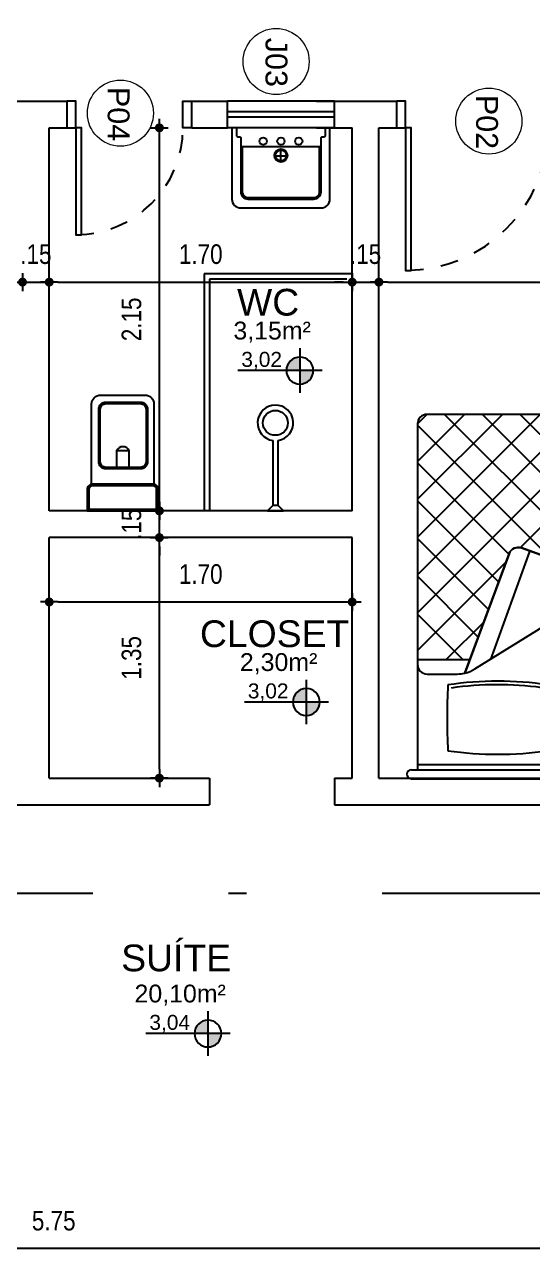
# Model space of a CAD drawing. Header units: millimetres. Extents: x 3212 to 6878, y 1640 to 3386.
# Drawn here: x 3249.39 to 3252.24, y 1658.43 to 1665.35 of the extents above; entities that cross this region are included whole.
import ezdxf
from ezdxf.enums import TextEntityAlignment as Align

# ---------------------------------------------------------------- set-up
doc = ezdxf.new("R2010")
doc.units = ezdxf.units.MM
doc.header["$LTSCALE"] = 0.8
doc.linetypes.add('DASHDOT2', pattern=[12.7, 6.35, -3.175, 0, -3.175])
doc.linetypes.add('HIDDEN2', pattern=[0.1875, 0.125, -0.0625])
for name, color, linetype in [('A-PEN-B', 5, 'Continuous'), ('A-PEN-R', 1, 'Continuous'), ('A-PEN-W', 7, 'Continuous'), ('A-PEN-Y', 2, 'Continuous'), ('BANHO_COZINHA', 7, 'Continuous'), ('COTA', 2, 'Continuous'), ('E-Pen-B', 5, 'Continuous'), ('JANELAS_EXTERNO', 1, 'Continuous'), ('JANELAS_INTERNO', 2, 'Continuous'), ('MOVEIS', 7, 'Continuous'), ('NIVEIS', 1, 'Continuous'), ('PORTAS', 2, 'Continuous'), ('PROJEÇÃO', 1, 'HIDDEN2')]:
    doc.layers.add(name, color=color, linetype=linetype)
doc.layers.add('BLOCOS', color=4, linetype='Continuous', lineweight=9)
doc.layers.add('COTAS', color=53, linetype='Continuous', lineweight=9)
doc.styles.add('CARIMBO_DADOS', font='arial.ttf', dxfattribs={"height": 0.1})
doc.styles.add('F2', font='ARIALN.TTF')
doc.styles.add('REGUA80', font='arial.ttf', dxfattribs={"height": 1})
doc.styles.add('T20', font='PORT2', dxfattribs={"height": 0.2})
doc.styles.add('TEXT', font='arial.ttf')
doc.dimstyles.new('ARQUITETURA', dxfattribs={"dimtxt": 0.11, "dimasz": 0.05, "dimexe": 0.1, "dimexo": 0, "dimgap": 0.1, "dimtad": 1, "dimzin": 5, "dimdsep": 46, "dimtxsty": 'F2', "dimblk": 'COTA', "dimcen": 0, "dimse1": 1, "dimse2": 1, "dimadec": 0, "dimazin": 0, "dimtfac": 2, "dimtix": 1, "dimtmove": 2, "dimatfit": 3, "dimldrblk": 'COTA', "dimfxl": 0, "dimtolj": 1, "dimtzin": 5, "dimarcsym": 0})

# ---------------------------------------------------------------- blocks, each defined once
blk = doc.blocks.new('cotas')
at = {"layer": 'A-PEN-Y'}
h = blk.add_hatch(color=256, dxfattribs=at)
h.paths.add_polyline_path([(0.135, 0, 0.414214), (0, 0.135), (0, 0)])
h.paths.add_polyline_path([(0, 0), (-0.135, 0, 0.414214), (0, -0.135)])
at = {"layer": 'A-PEN-W'}
for p, q in [((0, 0.223), (0, -0.223)), ((-0.223, 0), (0.621, 0))]:
    blk.add_line(p, q, dxfattribs=at)
blk.add_circle((0, 0), 0.135, dxfattribs=at)
at = {"layer": 'A-PEN-W', "style": 'T20'}
blk.add_attdef('COTA', (0.167, 0.038), '', height=0.15, dxfattribs=at)
blk = doc.blocks.new('CAMA_SLT')
at = {"layer": 'MOVEIS'}
for p, q in [((0.2584, 2.0448), (-0.4306, 1.3558)), ((0.0463, 2.0448), (-0.4306, 1.5679)), ((-0.378, 2.0448), (-0.4306, 1.9922)), ((-0.1659, 2.0448), (-0.4306, 1.7801)), ((0.4527, 2.0271), (-0.4306, 1.1437)), ((0.465, 1.301), (-0.2789, 2.0448)), ((0.465, 1.5131), (-0.0667, 2.0448)), ((0.465, 1.7252), (0.1454, 2.0448)), ((0.465, 1.9374), (0.3575, 2.0448)), ((0.3193, 1.2346), (-0.4306, 1.9845)), ((0.465, 1.8272), (-0.435, 0.9272)), ((0.0819, 1.2598), (-0.4306, 1.7724)), ((0.465, 1.615), (0.1466, 1.2967)), ((0.0247, 1.1049), (-0.4306, 1.5602)), ((0.465, 1.4029), (0.3027, 1.2406)), ((-0.0326, 0.95), (-0.4306, 1.3481)), ((0.0656, 1.2157), (-0.4306, 0.7194)), ((0.465, 1.1908), (0.4584, 1.1842)), ((-0.0898, 0.7951), (-0.4306, 1.136)), ((0.465, 0.6), (0.465, 1.0888)), ((-0.1753, 0.6684), (-0.4306, 0.9238)), ((-0.0588, 0.8792), (-0.2695, 0.6684)), ((-0.4306, 0.6415), (-0.4306, 0.0516)), ((0.465, 0.6), (0.465, 0.05)), ((-0.435, 0.08), (0.465, 0.08)), ((-0.465, 0.05), (0.465, 0.05)), ((-0.465, 0), (0.465, 0))]:
    blk.add_line(p, q, dxfattribs=at)
for points in [[(-0.1647, 0.5925), (0.083, 1.2627, -0.412246), (0.1525, 1.2949), (0.4667, 1.1812), (0.4667, 1.9909, 0.414214), (0.4127, 2.0448), (-0.3767, 2.0448, 0.414214), (-0.4306, 1.9909), (-0.4306, 0.6415, 0.414214), (-0.3767, 0.5875), (-0.208, 0.5875, 0.057677)], [(0.4667, 1.026), (0.4667, 1.1812), (0.1525, 1.2949, 0.412246), (0.083, 1.2627), (-0.1647, 0.5925, 0.081235), (-0.1082, 0.6159), (0.4208, 0.9436, 0.259638)]]:
    blk.add_lwpolyline(points, format="xyb", close=True, dxfattribs=at)
for points in [[(-0.0191, 0.6684), (0.2002, 1.2757)], [(-0.4306, 0.6684), (-0.1372, 0.6684)]]:
    blk.add_lwpolyline(points, dxfattribs=at)
for centre, radius, start, end in [((3.2532, 0.3412), 3.5176, 176.98842, 183.01158), ((0.0202, -1.2969), 1.8443, 81.27584, 98.72416), ((0.0202, -1.2969), 1.8243, 82.23291, 98.26343), ((0.264, 0.4908), 0.02, 6.4988, 82.23291), ((-1.0492, 0.3412), 1.3417, 352.80483, 6.4988), ((-1.0492, 0.3412), 1.3617, 352.19981, 7.80019), ((0.0202, 2.1852), 2.048, 262.1494, 277.8506), ((-0.465, 0.025), 0.025, 90, 270), ((0.465, 0.025), 0.025, 270, 90)]:
    blk.add_arc(centre, radius, start, end, dxfattribs=at)
blk = doc.blocks.new('COTA')
at = {"layer": 'COTA'}
for p, q in [((-1, 0), (1, 0)), ((0, 1), (0, -1))]:
    blk.add_line(p, q, dxfattribs=at)
at = {"layer": 'COTA', "const_width": 0.5}
blk.add_lwpolyline([(-0.25, 0, 1), (0.25, 0, 1)], format="xyb", close=True, dxfattribs=at)
blk = doc.blocks.new('*D125')
at = {"layer": 'COTAS', "color": 0, "lineweight": -2, "transparency": 16777216}
blk.add_line((3252.3754, 1658.4802), (3246.7254, 1658.4802), dxfattribs=at)
at = {"layer": 'Defpoints', "color": 0, "transparency": 16777216}
for p in [(3246.6754, 1658.5647), (3246.6754, 1658.4802), (3252.4254, 1658.5164)]:
    blk.add_point(p, dxfattribs=at)
at = {"layer": 'COTAS', "color": 0, "lineweight": -2, "transparency": 16777216, "xscale": 0.05, "yscale": 0.05, "zscale": 0.05, "rotation": 180}
blk.add_blockref('COTA', (3246.6754, 1658.4802), dxfattribs=at)
at = {"layer": 'COTAS', "color": 0, "lineweight": -2, "transparency": 16777216, "xscale": 0.05, "yscale": 0.05, "zscale": 0.05}
blk.add_blockref('COTA', (3252.4254, 1658.4802), dxfattribs=at)
at = {"layer": 'COTAS', "color": 0, "transparency": 16777216, "insert": (3249.5504, 1658.6361), "char_height": 0.11, "attachment_point": 5, "style": 'F2'}
blk.add_mtext('\\A1;5.75', dxfattribs=at)
blk = doc.blocks.new('*D139')
at = {"layer": 'COTAS', "color": 0, "lineweight": -2, "transparency": 16777216}
blk.add_line((3246.7254, 1663.9045), (3249.3254, 1663.9045), dxfattribs=at)
at = {"layer": 'Defpoints', "color": 0, "transparency": 16777216}
for p in [(3246.6754, 1664.7706), (3249.3754, 1664.7706), (3249.3754, 1663.9045)]:
    blk.add_point(p, dxfattribs=at)
at = {"layer": 'COTAS', "color": 0, "lineweight": -2, "transparency": 16777216, "xscale": 0.05, "yscale": 0.05, "zscale": 0.05, "rotation": 180}
blk.add_blockref('COTA', (3246.6754, 1663.9045), dxfattribs=at)
at = {"layer": 'COTAS', "color": 0, "lineweight": -2, "transparency": 16777216, "xscale": 0.05, "yscale": 0.05, "zscale": 0.05}
blk.add_blockref('COTA', (3249.3754, 1663.9045), dxfattribs=at)
at = {"layer": 'COTAS', "color": 0, "transparency": 16777216, "insert": (3248.0254, 1664.0607), "char_height": 0.11, "attachment_point": 5, "style": 'F2'}
blk.add_mtext('\\A1;2.70', dxfattribs=at)
blk = doc.blocks.new('*D140')
at = {"layer": 'COTAS', "color": 0, "lineweight": -2, "transparency": 16777216}
for p, q in [((3249.3254, 1663.9045), (3249.2754, 1663.9045)), ((3249.3754, 1663.9045), (3249.5254, 1663.9045)), ((3249.5754, 1663.9045), (3249.6254, 1663.9045))]:
    blk.add_line(p, q, dxfattribs=at)
at = {"layer": 'Defpoints', "color": 0, "transparency": 16777216}
for p in [(3249.3754, 1664.7706), (3249.5254, 1663.9045), (3249.5254, 1663.9045)]:
    blk.add_point(p, dxfattribs=at)
at = {"layer": 'COTAS', "color": 0, "lineweight": -2, "transparency": 16777216, "xscale": 0.05, "yscale": 0.05, "zscale": 0.05}
blk.add_blockref('COTA', (3249.3754, 1663.9045), dxfattribs=at)
at = {"layer": 'COTAS', "color": 0, "lineweight": -2, "transparency": 16777216, "xscale": 0.05, "yscale": 0.05, "zscale": 0.05, "rotation": 180}
blk.add_blockref('COTA', (3249.5254, 1663.9045), dxfattribs=at)
at = {"layer": 'COTAS', "color": 0, "transparency": 16777216, "insert": (3249.4504, 1664.0607), "char_height": 0.11, "attachment_point": 5, "style": 'F2'}
blk.add_mtext('\\A1;.15', dxfattribs=at)
blk = doc.blocks.new('*D141')
at = {"layer": 'COTAS', "color": 0, "lineweight": -2, "transparency": 16777216}
blk.add_line((3249.5754, 1663.9045), (3251.1754, 1663.9045), dxfattribs=at)
at = {"layer": 'Defpoints', "color": 0, "transparency": 16777216}
for p in [(3249.5254, 1663.9045), (3251.2254, 1663.9045), (3251.2254, 1663.9045)]:
    blk.add_point(p, dxfattribs=at)
at = {"layer": 'COTAS', "color": 0, "lineweight": -2, "transparency": 16777216, "xscale": 0.05, "yscale": 0.05, "zscale": 0.05, "rotation": 180}
blk.add_blockref('COTA', (3249.5254, 1663.9045), dxfattribs=at)
at = {"layer": 'COTAS', "color": 0, "lineweight": -2, "transparency": 16777216, "xscale": 0.05, "yscale": 0.05, "zscale": 0.05}
blk.add_blockref('COTA', (3251.2254, 1663.9045), dxfattribs=at)
at = {"layer": 'COTAS', "color": 0, "transparency": 16777216, "insert": (3250.3754, 1664.0607), "char_height": 0.11, "attachment_point": 5, "style": 'F2'}
blk.add_mtext('\\A1;1.70', dxfattribs=at)
blk = doc.blocks.new('*D142')
at = {"layer": 'COTAS', "color": 0, "lineweight": -2, "transparency": 16777216}
for p, q in [((3251.1754, 1663.9045), (3251.1254, 1663.9045)), ((3251.2254, 1663.9045), (3251.3754, 1663.9045)), ((3251.4254, 1663.9045), (3251.4754, 1663.9045))]:
    blk.add_line(p, q, dxfattribs=at)
at = {"layer": 'Defpoints', "color": 0, "transparency": 16777216}
for p in [(3251.2254, 1663.9045), (3251.3754, 1663.9045), (3251.3754, 1663.9045)]:
    blk.add_point(p, dxfattribs=at)
at = {"layer": 'COTAS', "color": 0, "lineweight": -2, "transparency": 16777216, "xscale": 0.05, "yscale": 0.05, "zscale": 0.05}
blk.add_blockref('COTA', (3251.2254, 1663.9045), dxfattribs=at)
at = {"layer": 'COTAS', "color": 0, "lineweight": -2, "transparency": 16777216, "xscale": 0.05, "yscale": 0.05, "zscale": 0.05, "rotation": 180}
blk.add_blockref('COTA', (3251.3754, 1663.9045), dxfattribs=at)
at = {"layer": 'COTAS', "color": 0, "transparency": 16777216, "insert": (3251.3004, 1664.0607), "char_height": 0.11, "attachment_point": 5, "style": 'F2'}
blk.add_mtext('\\A1;.15', dxfattribs=at)
blk = doc.blocks.new('*D143')
at = {"layer": 'COTAS', "color": 0, "lineweight": -2, "transparency": 16777216}
blk.add_line((3251.4254, 1663.9045), (3254.0254, 1663.9045), dxfattribs=at)
at = {"layer": 'Defpoints', "color": 0, "transparency": 16777216}
for p in [(3251.3754, 1663.9045), (3254.0754, 1663.9045), (3254.0754, 1663.8831)]:
    blk.add_point(p, dxfattribs=at)
at = {"layer": 'COTAS', "color": 0, "lineweight": -2, "transparency": 16777216, "xscale": 0.05, "yscale": 0.05, "zscale": 0.05, "rotation": 180}
blk.add_blockref('COTA', (3251.3754, 1663.9045), dxfattribs=at)
at = {"layer": 'COTAS', "color": 0, "lineweight": -2, "transparency": 16777216, "xscale": 0.05, "yscale": 0.05, "zscale": 0.05}
blk.add_blockref('COTA', (3254.0754, 1663.9045), dxfattribs=at)
at = {"layer": 'COTAS', "color": 0, "transparency": 16777216, "insert": (3252.7254, 1664.0607), "char_height": 0.11, "attachment_point": 5, "style": 'F2'}
blk.add_mtext('\\A1;2.70', dxfattribs=at)
blk = doc.blocks.new('CHUV')
at = {"layer": 'BANHO_COZINHA'}
for p, q in [((0, 0.045), (0, -0.045)), ((0.03, 0.015), (0, 0.045)), ((0.395, 0.015), (0.03, 0.015)), ((0.03, -0.015), (0.03, 0.015)), ((0, -0.045), (0.03, -0.015)), ((0.03, -0.015), (0.3953, -0.015))]:
    blk.add_line(p, q, dxfattribs=at)
blk.add_circle((0.494, 0.0009), 0.07, dxfattribs=at)
blk.add_arc((0.494, 0.0009), 0.1, 189.14559, 171.89103, dxfattribs=at)
blk = doc.blocks.new('LAVATC1')
at = {"layer": 'BANHO_COZINHA'}
for p, q in [((0.225, -0.1076), (-0.225, -0.1076)), ((-0.0004, -0.1857), (-0.0004, -0.125)), ((-0.0311, -0.1566), (0.0312, -0.1566))]:
    blk.add_line(p, q, dxfattribs=at)
blk.add_lwpolyline([(0.275, 0), (-0.275, 0), (-0.275, -0.4, 0.414214), (-0.225, -0.45), (0.225, -0.45, 0.414214), (0.275, -0.4)], format="xyb", close=True, dxfattribs=at)
for points in [[(-0.25, 0), (-0.25, -0.0425, 0.414214), (-0.2425, -0.05), (-0.2325, -0.05, -0.414214), (-0.225, -0.0575), (-0.225, -0.36, 0.414214), (-0.185, -0.4), (0.185, -0.4, 0.414214), (0.225, -0.36), (0.225, -0.0575, -0.414214), (0.2325, -0.05), (0.2425, -0.05, 0.414214), (0.25, -0.0425), (0.25, 0)], [(-0.2167, -0.1076), (-0.2167, -0.36, 0.414214), (-0.185, -0.3917), (0.185, -0.3917, 0.414214), (0.2167, -0.36), (0.2167, -0.1076)]]:
    blk.add_lwpolyline(points, format="xyb", dxfattribs=at)
for centre, radius in [((-0.1, -0.075), 0.0204), ((0, -0.075), 0.0204), ((0.1, -0.075), 0.0204), ((0, -0.1556), 0.0367), ((0, -0.1556), 0.0309)]:
    blk.add_circle(centre, radius, dxfattribs=at)
blk = doc.blocks.new('VASOCX')
at = {"layer": 'BANHO_COZINHA'}
blk.add_lwpolyline([(-0.175, 0.15), (-0.175, 0.6, -0.414214), (-0.125, 0.65), (0.125, 0.65, -0.414214), (0.175, 0.6), (0.175, 0.1496)], format="xyb", dxfattribs=at)
for points in [[(0.1388, 0.2754, -0.414214), (0.0988, 0.2354), (-0.0948, 0.2354, -0.414214), (-0.1348, 0.2754), (-0.1348, 0.5704, -0.414214), (-0.0948, 0.6104), (0.0988, 0.6104, -0.414214), (0.1388, 0.5704)], [(0.1303, 0.2754, -0.414214), (0.0988, 0.2439), (-0.0948, 0.2439, -0.414214), (-0.1263, 0.2754), (-0.1263, 0.5704, -0.414214), (-0.0948, 0.6019), (0.0988, 0.6019, -0.414214), (0.1303, 0.5704)], [(-0.17, 0.15, 0.414214), (-0.2, 0.12), (-0.2, 0), (0.2, 0), (0.2, 0.12, 0.414214), (0.17, 0.15)], [(-0.17, 0.14, 0.414214), (-0.19, 0.12), (-0.19, 0.01), (0.19, 0.01), (0.19, 0.12, 0.414214), (0.17, 0.14)]]:
    blk.add_lwpolyline(points, format="xyb", close=True, dxfattribs=at)
blk.add_lwpolyline([(0.0363, 0.2439), (0.0363, 0.3375), (-0.0344, 0.3375), (-0.0344, 0.2439)], dxfattribs=at)
blk.add_arc((0.0009, 0.3215), 0.0388, 24.39508, 155.60492, dxfattribs=at)
blk = doc.blocks.new('*D157')
at = {"layer": 'COTAS', "color": 0, "lineweight": -2, "transparency": 16777216}
blk.add_line((3250.1434, 1661.1706), (3250.1434, 1662.4206), dxfattribs=at)
at = {"layer": 'Defpoints', "color": 0, "transparency": 16777216}
for p in [(3249.3995, 1662.4706), (3250.1434, 1662.4706), (3249.3995, 1661.1206)]:
    blk.add_point(p, dxfattribs=at)
at = {"layer": 'COTAS', "color": 0, "lineweight": -2, "transparency": 16777216, "xscale": 0.05, "yscale": 0.05, "zscale": 0.05}
for p, rotation in [((3250.1434, 1662.4706), 90), ((3250.1434, 1661.1206), 270)]:
    blk.add_blockref('COTA', p, dxfattribs=dict(at, rotation=rotation))
at = {"layer": 'COTAS', "color": 0, "transparency": 16777216, "insert": (3249.9872, 1661.7956), "char_height": 0.11, "attachment_point": 5, "rotation": 90, "style": 'F2'}
blk.add_mtext('\\A1;1.35', dxfattribs=at)
blk = doc.blocks.new('*D158')
at = {"layer": 'COTAS', "color": 0, "lineweight": -2, "transparency": 16777216}
for p, q in [((3250.1434, 1662.6706), (3250.1434, 1662.7206)), ((3250.1434, 1662.4706), (3250.1434, 1662.6206)), ((3250.1434, 1662.4206), (3250.1434, 1662.3706))]:
    blk.add_line(p, q, dxfattribs=at)
at = {"layer": 'Defpoints', "color": 0, "transparency": 16777216}
for p in [(3250.1434, 1662.6206), (3250.2558, 1662.6206), (3249.3995, 1662.4706)]:
    blk.add_point(p, dxfattribs=at)
at = {"layer": 'COTAS', "color": 0, "lineweight": -2, "transparency": 16777216, "xscale": 0.05, "yscale": 0.05, "zscale": 0.05}
for p, rotation in [((3250.1434, 1662.6206), 270), ((3250.1434, 1662.4706), 90)]:
    blk.add_blockref('COTA', p, dxfattribs=dict(at, rotation=rotation))
at = {"layer": 'COTAS', "color": 0, "transparency": 16777216, "insert": (3249.9872, 1662.5456), "char_height": 0.11, "attachment_point": 5, "rotation": 90, "style": 'F2'}
blk.add_mtext('\\A1;.15', dxfattribs=at)
blk = doc.blocks.new('*D159')
at = {"layer": 'COTAS', "color": 0, "lineweight": -2, "transparency": 16777216}
blk.add_line((3250.1434, 1662.6706), (3250.1434, 1664.7206), dxfattribs=at)
at = {"layer": 'Defpoints', "color": 0, "transparency": 16777216}
for p in [(3250.1434, 1664.7706), (3250.3305, 1664.7706), (3250.2558, 1662.6206)]:
    blk.add_point(p, dxfattribs=at)
at = {"layer": 'COTAS', "color": 0, "lineweight": -2, "transparency": 16777216, "xscale": 0.05, "yscale": 0.05, "zscale": 0.05}
for p, rotation in [((3250.1434, 1664.7706), 90), ((3250.1434, 1662.6206), 270)]:
    blk.add_blockref('COTA', p, dxfattribs=dict(at, rotation=rotation))
at = {"layer": 'COTAS', "color": 0, "transparency": 16777216, "insert": (3249.9872, 1663.6956), "char_height": 0.11, "attachment_point": 5, "rotation": 90, "style": 'F2'}
blk.add_mtext('\\A1;2.15', dxfattribs=at)
blk = doc.blocks.new('*D165')
at = {"layer": 'COTAS', "color": 0, "lineweight": -2, "transparency": 16777216}
blk.add_line((3249.5754, 1662.1092), (3251.1754, 1662.1092), dxfattribs=at)
at = {"layer": 'Defpoints', "color": 0, "transparency": 16777216}
for p in [(3249.5254, 1662.1966), (3251.2254, 1662.1966), (3251.2254, 1662.1092)]:
    blk.add_point(p, dxfattribs=at)
at = {"layer": 'COTAS', "color": 0, "lineweight": -2, "transparency": 16777216, "xscale": 0.05, "yscale": 0.05, "zscale": 0.05, "rotation": 180}
blk.add_blockref('COTA', (3249.5254, 1662.1092), dxfattribs=at)
at = {"layer": 'COTAS', "color": 0, "lineweight": -2, "transparency": 16777216, "xscale": 0.05, "yscale": 0.05, "zscale": 0.05}
blk.add_blockref('COTA', (3251.2254, 1662.1092), dxfattribs=at)
at = {"layer": 'COTAS', "color": 0, "transparency": 16777216, "insert": (3250.3754, 1662.2653), "char_height": 0.11, "attachment_point": 5, "style": 'F2'}
blk.add_mtext('\\A1;1.70', dxfattribs=at)
blk = doc.blocks.new('*D258')
at = {"layer": 'COTAS', "color": 0, "lineweight": -2, "transparency": 16777216}
blk.add_line((3254.9293, 1657.5206), (3254.9293, 1658.5706), dxfattribs=at)
at = {"layer": 'Defpoints', "color": 0, "transparency": 16777216}
for p in [(3253.8329, 1658.6206), (3254.9293, 1658.6206), (3251.105, 1657.4706)]:
    blk.add_point(p, dxfattribs=at)
at = {"layer": 'COTAS', "color": 0, "lineweight": -2, "transparency": 16777216, "xscale": 0.05, "yscale": 0.05, "zscale": 0.05}
for p, rotation in [((3254.9293, 1658.6206), 90), ((3254.9293, 1657.4706), 270)]:
    blk.add_blockref('COTA', p, dxfattribs=dict(at, rotation=rotation))
at = {"layer": 'COTAS', "color": 0, "transparency": 16777216, "insert": (3254.7732, 1658.0456), "char_height": 0.11, "attachment_point": 5, "rotation": 90, "style": 'F2'}
blk.add_mtext('\\A1;1.15', dxfattribs=at)
blk = doc.blocks.new('*D298')
at = {"layer": 'COTAS', "color": 0, "lineweight": -2, "transparency": 16777216}
blk.add_line((3245.9148, 1652.2207), (3245.9148, 1667.9706), dxfattribs=at)
at = {"layer": 'Defpoints', "color": 0, "transparency": 16777216}
for p in [(3245.9148, 1668.0206), (3246.5719, 1668.0206), (3250.5244, 1652.1707)]:
    blk.add_point(p, dxfattribs=at)
at = {"layer": 'COTAS', "color": 0, "lineweight": -2, "transparency": 16777216, "xscale": 0.05, "yscale": 0.05, "zscale": 0.05}
for p, rotation in [((3245.9148, 1668.0206), 90), ((3245.9148, 1652.1707), 270)]:
    blk.add_blockref('COTA', p, dxfattribs=dict(at, rotation=rotation))
at = {"layer": 'COTAS', "color": 0, "transparency": 16777216, "insert": (3245.7587, 1660.0956), "char_height": 0.11, "attachment_point": 5, "rotation": 90, "style": 'F2'}
blk.add_mtext('\\A1;15.85', dxfattribs=at)

msp = doc.modelspace()

# ---------------------------------------------------------------- linework, layer by layer
for p, q in [((3250.3954, 1663.9506), (3250.3954, 1662.6206)), ((3251.2254, 1663.9506), (3250.3954, 1663.9506)), ((3250.4254, 1663.9206), (3250.4254, 1662.6206)), ((3251.1954, 1663.9206), (3250.4254, 1663.9206))]:
    msp.add_line(p, q)
at = {"layer": 'A-PEN-B'}
for p, q in [((3249.2754, 1664.9206), (3249.6254, 1664.9206)), ((3249.6254, 1664.7706), (3249.6254, 1664.9206)), ((3250.3254, 1664.7706), (3250.3254, 1664.9206)), ((3250.3254, 1664.9206), (3250.5254, 1664.9206)), ((3250.5254, 1664.7706), (3250.5254, 1664.9206)), ((3251.0254, 1664.9206), (3251.4754, 1664.9206)), ((3251.1254, 1664.7706), (3251.1254, 1664.9206)), ((3251.4754, 1664.7706), (3251.4754, 1664.9206)), ((3249.5254, 1664.7706), (3249.6254, 1664.7706)), ((3249.5254, 1663.1206), (3249.5254, 1664.7706)), ((3249.5254, 1662.6206), (3249.5254, 1664.7706)), ((3250.3254, 1664.7706), (3250.5254, 1664.7706)), ((3251.0254, 1664.7706), (3251.2254, 1664.7706)), ((3251.2254, 1662.6206), (3251.2254, 1664.7706)), ((3251.3754, 1664.7706), (3251.4754, 1664.7706)), ((3251.3754, 1661.1206), (3251.3754, 1664.7706)), ((3251.2254, 1662.6206), (3249.5254, 1662.6206)), ((3251.2254, 1662.4706), (3249.5254, 1662.4706)), ((3251.2254, 1661.1206), (3251.2254, 1662.4706)), ((3249.5254, 1661.1206), (3250.4254, 1661.1206)), ((3251.1254, 1661.1206), (3251.2254, 1661.1206)), ((3251.3754, 1661.1206), (3254.0754, 1661.1206)), ((3246.6754, 1660.9706), (3250.4254, 1660.9706)), ((3251.1254, 1660.9706), (3252.4254, 1660.9706))]:
    msp.add_line(p, q, dxfattribs=at)
at = {"layer": 'A-PEN-R', "linetype": 'DASHDOT2', "ltscale": 0.3}
msp.add_line((3245.0981, 1660.4743), (3256.1277, 1660.4743), dxfattribs=at)
at = {"layer": 'BLOCOS'}
for centre in [(3250.7985, 1665.1429), (3249.9246, 1664.8529), (3251.9922, 1664.8082)]:
    msp.add_circle(centre, 0.1854, dxfattribs=at)
at = {"layer": 'E-Pen-B'}
for p, q in [((3249.5254, 1661.1206), (3249.5254, 1662.4706)), ((3250.4254, 1661.1206), (3250.4254, 1660.9706)), ((3251.1254, 1661.1206), (3251.1254, 1660.9706))]:
    msp.add_line(p, q, dxfattribs=at)
at = {"layer": 'JANELAS_EXTERNO'}
for p, q in [((3251.1254, 1664.9206), (3250.5254, 1664.9206)), ((3251.1254, 1664.7706), (3250.5254, 1664.7706))]:
    msp.add_line(p, q, dxfattribs=at)
at = {"layer": 'JANELAS_INTERNO'}
for p, q in [((3251.1254, 1664.8606), (3250.5254, 1664.8606)), ((3251.1254, 1664.8306), (3250.5254, 1664.8306))]:
    msp.add_line(p, q, dxfattribs=at)
at = {"layer": 'PORTAS'}
for points in [[(3249.6254, 1664.7706), (3249.6754, 1664.7706), (3249.6754, 1664.9206), (3249.6254, 1664.9206)], [(3250.3254, 1664.7706), (3250.2754, 1664.7706), (3250.2754, 1664.9206), (3250.3254, 1664.9206)], [(3251.4754, 1664.7706), (3251.5254, 1664.7706), (3251.5254, 1664.9206), (3251.4754, 1664.9206)]]:
    msp.add_lwpolyline(points, dxfattribs=at)
for points in [[(3249.6754, 1664.7706), (3249.6754, 1664.1706), (3249.7054, 1664.1706), (3249.7054, 1664.7706)], [(3251.5254, 1664.7706), (3251.5254, 1663.9706), (3251.5554, 1663.9706), (3251.5554, 1664.7706)]]:
    msp.add_lwpolyline(points, close=True, dxfattribs=at)
at = {"layer": 'PROJEÇÃO'}
for centre, radius in [((3249.6754, 1664.7706), 0.6), ((3251.5254, 1664.7706), 0.8)]:
    msp.add_arc(centre, radius, 270, 0, dxfattribs=at)

# ---------------------------------------------------------------- block references
for name, p in [('LAVATC1', (3250.8254, 1664.7706)), ('VASOCX', (3249.938, 1662.6206)), ('CAMA_SLT', (3252.0224, 1661.1175))]:
    msp.add_blockref(name, p)
at = {"rotation": 89.99999999995921}
msp.add_blockref('CHUV', (3250.7954, 1662.6206), dxfattribs=at)
at = {"layer": 'NIVEIS', "color": 1}
ref = msp.add_blockref('cotas', (3250.9316, 1663.4082), dxfattribs=dict(at, xscale=-0.5599999999976717, yscale=0.5599999999994907, zscale=0.5599999999994907))
ref.add_attrib('COTA', '3,02', (3250.6032, 1663.4289), dxfattribs={"color": 1, "height": 0.084, "style": 'TEXT'})
ref = msp.add_blockref('cotas', (3250.968, 1661.5475), dxfattribs=dict(at, xscale=-0.5599999999976717, yscale=0.5599999999994907, zscale=0.5599999999994907))
ref.add_attrib('COTA', '3,02', (3250.6397, 1661.5682), dxfattribs={"color": 1, "height": 0.084, "style": 'TEXT'})
ref = msp.add_blockref('cotas', (3250.4155, 1659.6871), dxfattribs=dict(at, xscale=-0.5599999999976717, yscale=0.5599999999994907, zscale=0.5599999999994907))
ref.add_attrib('COTA', '3,04', (3250.0872, 1659.7078), dxfattribs={"color": 1, "height": 0.084, "style": 'TEXT'})

# ---------------------------------------------------------------- texts
at = {"color": 230, "char_height": 0.15, "attachment_point": 5, "style": 'CARIMBO_DADOS'}
for s, insert in [('WC', (3250.7536, 1663.7907)), ('CLOSET', (3250.79, 1661.93)), ('SUÍTE ', (3250.2375, 1660.1104))]:
    msp.add_mtext_dynamic_manual_height_columns(s, width=2.48597, gutter_width=0.5, heights=[0], dxfattribs=dict(at, insert=insert))
at = {"color": 230, "char_height": 0.1, "attachment_point": 5, "style": 'CARIMBO_DADOS'}
for s, insert in [('3,15m²', (3250.7762, 1663.6233)), ('2,30m²', (3250.8126, 1661.7626)), ('20,10m²', (3250.2601, 1659.9022))]:
    msp.add_mtext(s, dxfattribs=dict(at, insert=insert))
at = {"layer": 'BLOCOS', "style": 'REGUA80'}
for s, p in [('J03', (3250.7389, 1665.1379)), ('P04', (3249.8534, 1664.8479)), ('P02', (3251.9209, 1664.8033))]:
    msp.add_text(s, height=0.12256, rotation=270, dxfattribs=at).set_placement(p, align=Align.CENTER)

# ---------------------------------------------------------------- dimensions: what is measured, and where the dimension line sits
at = {"layer": 'COTAS'}
for base, p1, p2, picture, middle in [((3245.9148, 1668.0206), (3250.5244, 1652.1707), (3246.5719, 1668.0206), '*D298', (3245.7587, 1660.0956)), ((3250.1434, 1664.7706), (3250.2558, 1662.6206), (3250.3305, 1664.7706), '*D159', (3249.9872, 1663.6956)), ((3250.1434, 1662.6206), (3249.3995, 1662.4706), (3250.2558, 1662.6206), '*D158', (3249.9872, 1662.5456)), ((3250.1434, 1662.4706), (3249.3995, 1661.1206), (3249.3995, 1662.4706), '*D157', (3249.9872, 1661.7956)), ((3254.9293, 1658.6206), (3251.105, 1657.4706), (3253.8329, 1658.6206), '*D258', (3254.7732, 1658.0456))]:
    dim = msp.add_linear_dim(base=base, p1=p1, p2=p2, angle=90, dimstyle='ARQUITETURA', dxfattribs=at)
    dim.commit()
    dim.dimension.update_dxf_attribs({"geometry": picture, "text_midpoint": middle})
for base, p1, p2, picture, middle in [((3249.3754, 1663.9045), (3246.6754, 1664.7706), (3249.3754, 1664.7706), '*D139', (3248.0254, 1664.0607)), ((3249.5254, 1663.9045), (3249.3754, 1664.7706), (3249.5254, 1663.9045), '*D140', (3249.4504, 1664.0607)), ((3251.2254, 1663.9045), (3249.5254, 1663.9045), (3251.2254, 1663.9045), '*D141', (3250.3754, 1664.0607)), ((3251.3754, 1663.9045), (3251.2254, 1663.9045), (3251.3754, 1663.9045), '*D142', (3251.3004, 1664.0607)), ((3254.0754, 1663.9045), (3251.3754, 1663.9045), (3254.0754, 1663.8831), '*D143', (3252.7254, 1664.0607)), ((3251.2254, 1662.1092), (3249.5254, 1662.1966), (3251.2254, 1662.1966), '*D165', (3250.3754, 1662.2653)), ((3246.6754, 1658.4802), (3252.4254, 1658.5164), (3246.6754, 1658.5647), '*D125', (3249.5504, 1658.6361))]:
    dim = msp.add_linear_dim(base=base, p1=p1, p2=p2, dimstyle='ARQUITETURA', dxfattribs=at)
    dim.commit()
    dim.dimension.update_dxf_attribs({"geometry": picture, "text_midpoint": middle})

doc.saveas('drawing.dxf')
